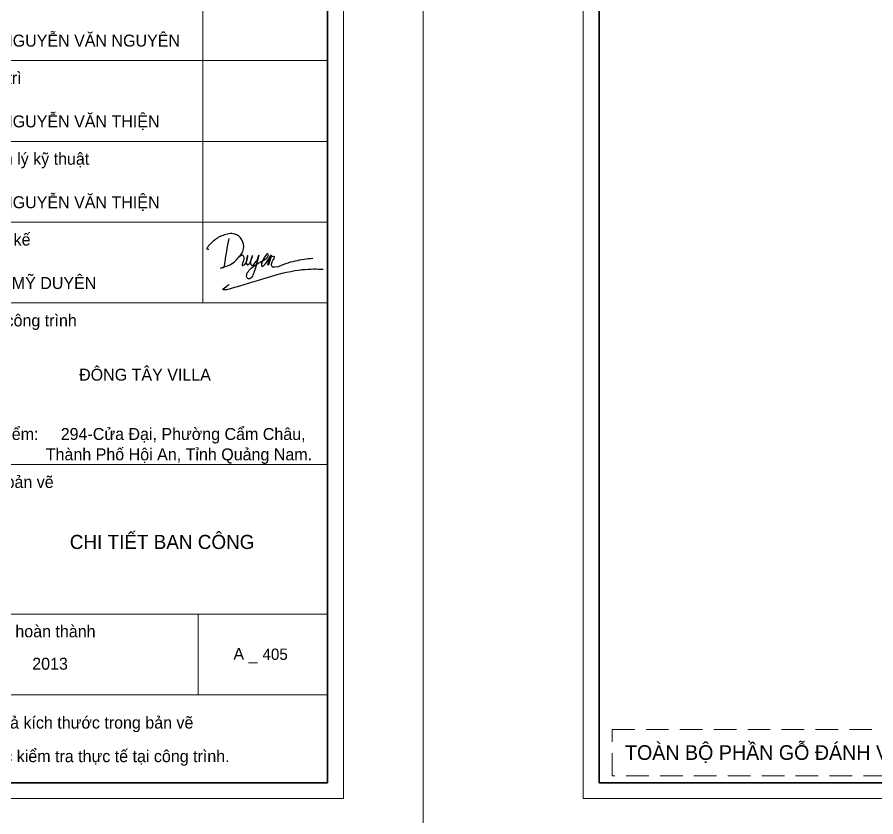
# Model space of a CAD drawing. Header units: inches. Extents: x 88947 to 296847, y 35049 to 161062.
# Drawn here: x 220800 to 224600, y 66735 to 70277 of the extents above; entities that cross this region are included whole.
import ezdxf

# ---------------------------------------------------------------- set-up
doc = ezdxf.new("R2010")
doc.units = ezdxf.units.IN
doc.header["$MEASUREMENT"] = 0
doc.linetypes.add('DASHED', pattern=[0.75, 0.5, -0.25])
for name, color, linetype, lineweight in [('0.15', 175, 'Continuous', 20), ('A-Text', 30, 'Continuous', 9), ('A-Wall', 2, 'Continuous', 35), ('KHUNG 2', 144, 'Continuous', 18), ('NETMANH', 192, 'Continuous', 18)]:
    doc.layers.add(name, color=color, linetype=linetype, lineweight=lineweight)
doc.layers.add('text', color=2, linetype='Continuous')
doc.styles.add('FRANKO', font='VFRANKO.TTF')

# ---------------------------------------------------------------- blocks, each defined once
blk = doc.blocks.new('A$C22DF5D2D')
for points in [[(-10, 1159), (-123, 479), (-148, 421), (-212, 409), (-104, 451), (219, 660), (363, 901), (147, 1267), (-150, 1235), (-388, 1094), (-537, 889), (-506, 892)], [(255, 700), (290, 728), (339, 743), (363, 705), (341, 552), (331, 483), (357, 485), (464, 729), (431, 561), (448, 495), (513, 535), (530, 566), (588, 726), (535, 529), (559, 486), (639, 526), (747, 742), (622, 304), (565, 189), (507, 143), (444, 188), (443, 257), (521, 382), (803, 578), (926, 655), (981, 729), (981, 766), (870, 665), (831, 456), (904, 515), (1051, 736), (976, 480), (1094, 717), (1127, 703), (1105, 634), (1056, 499), (1066, 460), (1148, 442), (1421, 530), (1656, 597), (2094, 666)], [(2356, 378), (916, 165), (-61, -39), (0, 0), (-61, -39)]]:
    blk.add_spline(points, degree=3)
blk = doc.blocks.new('khung ten')
at = {"layer": '0.15', "ltscale": 0.7}
blk.add_line((301249, -213090), (305804, -213090), dxfattribs=at)
at = {"layer": 'A-Wall', "ltscale": 0.7}
blk.add_lwpolyline([(267204, -219099), (305804, -219099), (305804, -190799), (267204, -190799)], close=True, dxfattribs=at)
at = {"layer": 'KHUNG 2', "ltscale": 0.7}
for p, q in [((304246, -213090), (304246, -209041)), ((301249, -210053), (305804, -210053)), ((301249, -211065), (305804, -211065)), ((301249, -212078), (305804, -212078)), ((301249, -213090), (305804, -213090)), ((301249, -215115), (305804, -215115)), ((301249, -216986), (305804, -216986)), ((304185, -217998), (304185, -216986)), ((301249, -217998), (305804, -217998))]:
    blk.add_line(p, q, dxfattribs=at)
blk.add_lwpolyline([(267004, -219299), (306004, -219299), (306004, -190599), (267004, -190599)], close=True, dxfattribs=at)
at = {"layer": 'NETMANH', "ltscale": 0.7}
blk.add_lwpolyline([(265004, -220042), (307004, -220042), (307004, -190342), (265004, -190342)], close=True, dxfattribs=at)
at = {"layer": 'text', "linetype": 'Continuous', "xscale": 0.5, "yscale": 0.5, "zscale": 0.5}
blk.add_blockref('A$C22DF5D2D', (304573, -212860), dxfattribs=at)
at = {"layer": 'text', "linetype": 'Continuous', "style": 'FRANKO'}
for s, p in [('Kts.NGUYEÃN VAÊN NGUYEÂN', (301373, -209878)), ('Chuû trì', (301373, -210346)), ('Kts.NGUYEÃN VAÊN THIEÄN', (301373, -210890)), ('Quaûn lyù kyõ thuaät', (301373, -211358)), ('Kts.NGUYEÃN VAÊN THIEÄN', (301373, -211903)), ('Thieát keá', (301373, -212370)), ('LEÂ.T.MYÕ DUYEÂN', (301373, -212915)), ('Teân coâng trình', (301373, -213383)), ('ÑOÂNG TAÂY VILLA', (302695, -214063)), ('Ñòa Ñieåm:     294-Cöûa Ñaïi, Phöôøng Caåm Chaâu, ', (301306, -214806)), ('Thaønh Phoá Hoäi An, Tænh Quaûng Nam.', (302278, -215061)), ('Teân baûn veõ ', (301373, -215407)), ('Ngaøy hoaøn thaønh', (301373, -217278)), ('A _ ', (304627, -217560)), ('2013', (302108, -217684)), ('Taát caû kích thöôùc trong baûn veõ ', (301385, -218421)), ('ñöôïc kieåm tra thöïc teá taïi coâng trình.', (301381, -218842))]:
    blk.add_text(s, height=150, dxfattribs=at).set_placement(p)

msp = doc.modelspace()

# ---------------------------------------------------------------- linework, layer by layer
at = {"layer": 'KHUNG 2', "linetype": 'DASHED', "ltscale": 200}
msp.add_lwpolyline([(223433.3, 67121.6), (225245.5, 67121.6), (225245.5, 66916.9), (223433.3, 66916.9)], close=True, dxfattribs=at)

# ---------------------------------------------------------------- block references
at = {"layer": 'A-Text', "xscale": 0.3535714285681024, "yscale": 0.3535714286845177, "zscale": 0.3535714286832132}
for p in [(114049.4, 144353.1), (128899.4, 144353.1)]:
    msp.add_blockref('khung ten', p, dxfattribs=at)

# ---------------------------------------------------------------- texts
at = {"layer": 'text', "style": 'FRANKO'}
for s, height, p in [('CHI TIEÁT BAN COÂNG', 62.5, (221032.5, 67921)), ('405', 50, (221885.7, 67429.8)), ('TOAØN BOÄ PHAÀN GOÃ ÑAÙNH VERNI ÑOÀNG MAØU', 65, (223490.1, 66986.9))]:
    msp.add_text(s, height=height, dxfattribs=at).set_placement(p)

doc.saveas('drawing.dxf')
